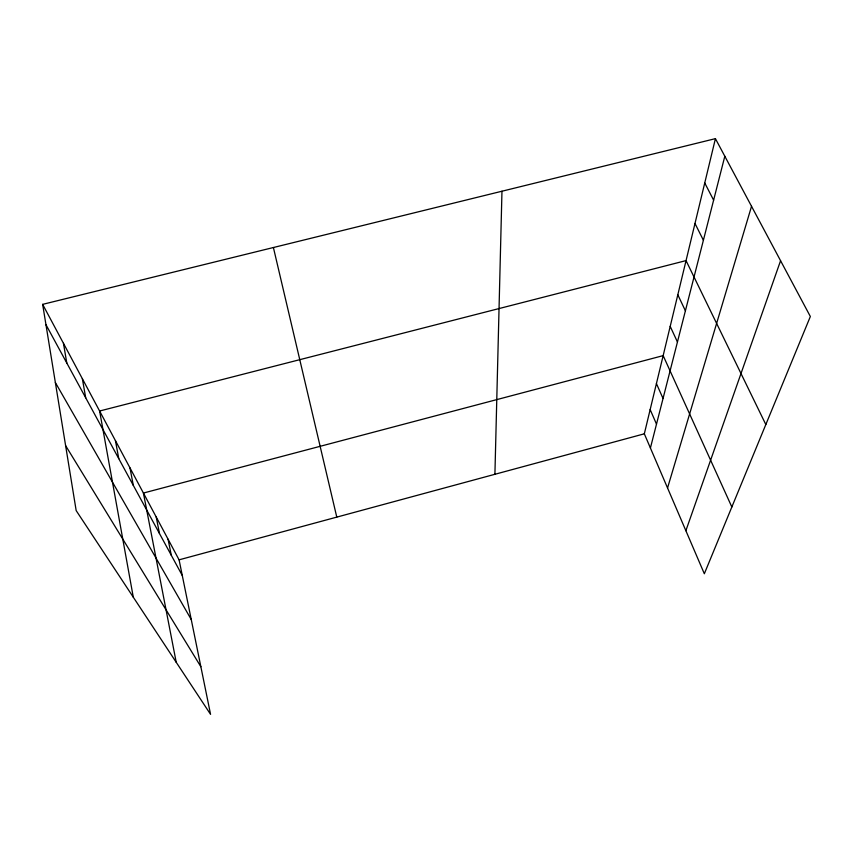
<?xml version="1.0" encoding="UTF-8"?>
<svg xmlns="http://www.w3.org/2000/svg" width="853" height="853" viewBox="0 0 853 853"><rect width="100%" height="100%" fill="white"/><g stroke="black" fill="none" stroke-linecap="round" stroke-linejoin="round"><path stroke-width="1.28" d="M494.911 474.289L501.969 191.221M715.422 138.644L810.35 316.506L704.333 573.749L644.324 433.814L715.422 138.644L42.65 304.361L76.173 510.595L210.563 714.356L179.087 559.835L42.65 304.361M650.412 448.017L724.815 156.248M667.547 487.969L751.536 206.309M685.876 530.694L780.57 260.719M179.087 559.835L644.324 433.814M65.617 445.65L200.86 666.715M55.36 382.539L191.243 619.534M45.945 324.652L182.275 575.476M704.749 182.968L713.62 200.156M694.992 223.465L703.394 240.247M765.823 424.538L686.047 260.602L99.609 411.018L133.292 597.207M677.815 294.797L685.407 310.801M670.202 326.379L677.453 342M731.842 506.991L663.165 355.626L143.411 493.045L176.219 662.291M656.426 383.594L663.048 398.49M650.157 409.589L656.501 424.133M273.397 247.519L336.786 517.121M168.073 539.203L171.293 555.282M156.216 517.003L159.479 533.53M129.987 467.892L133.303 485.389M115.432 440.638L118.78 458.647M82.357 378.7L85.705 397.807M63.453 343.301L66.79 362.994"/></g></svg>
